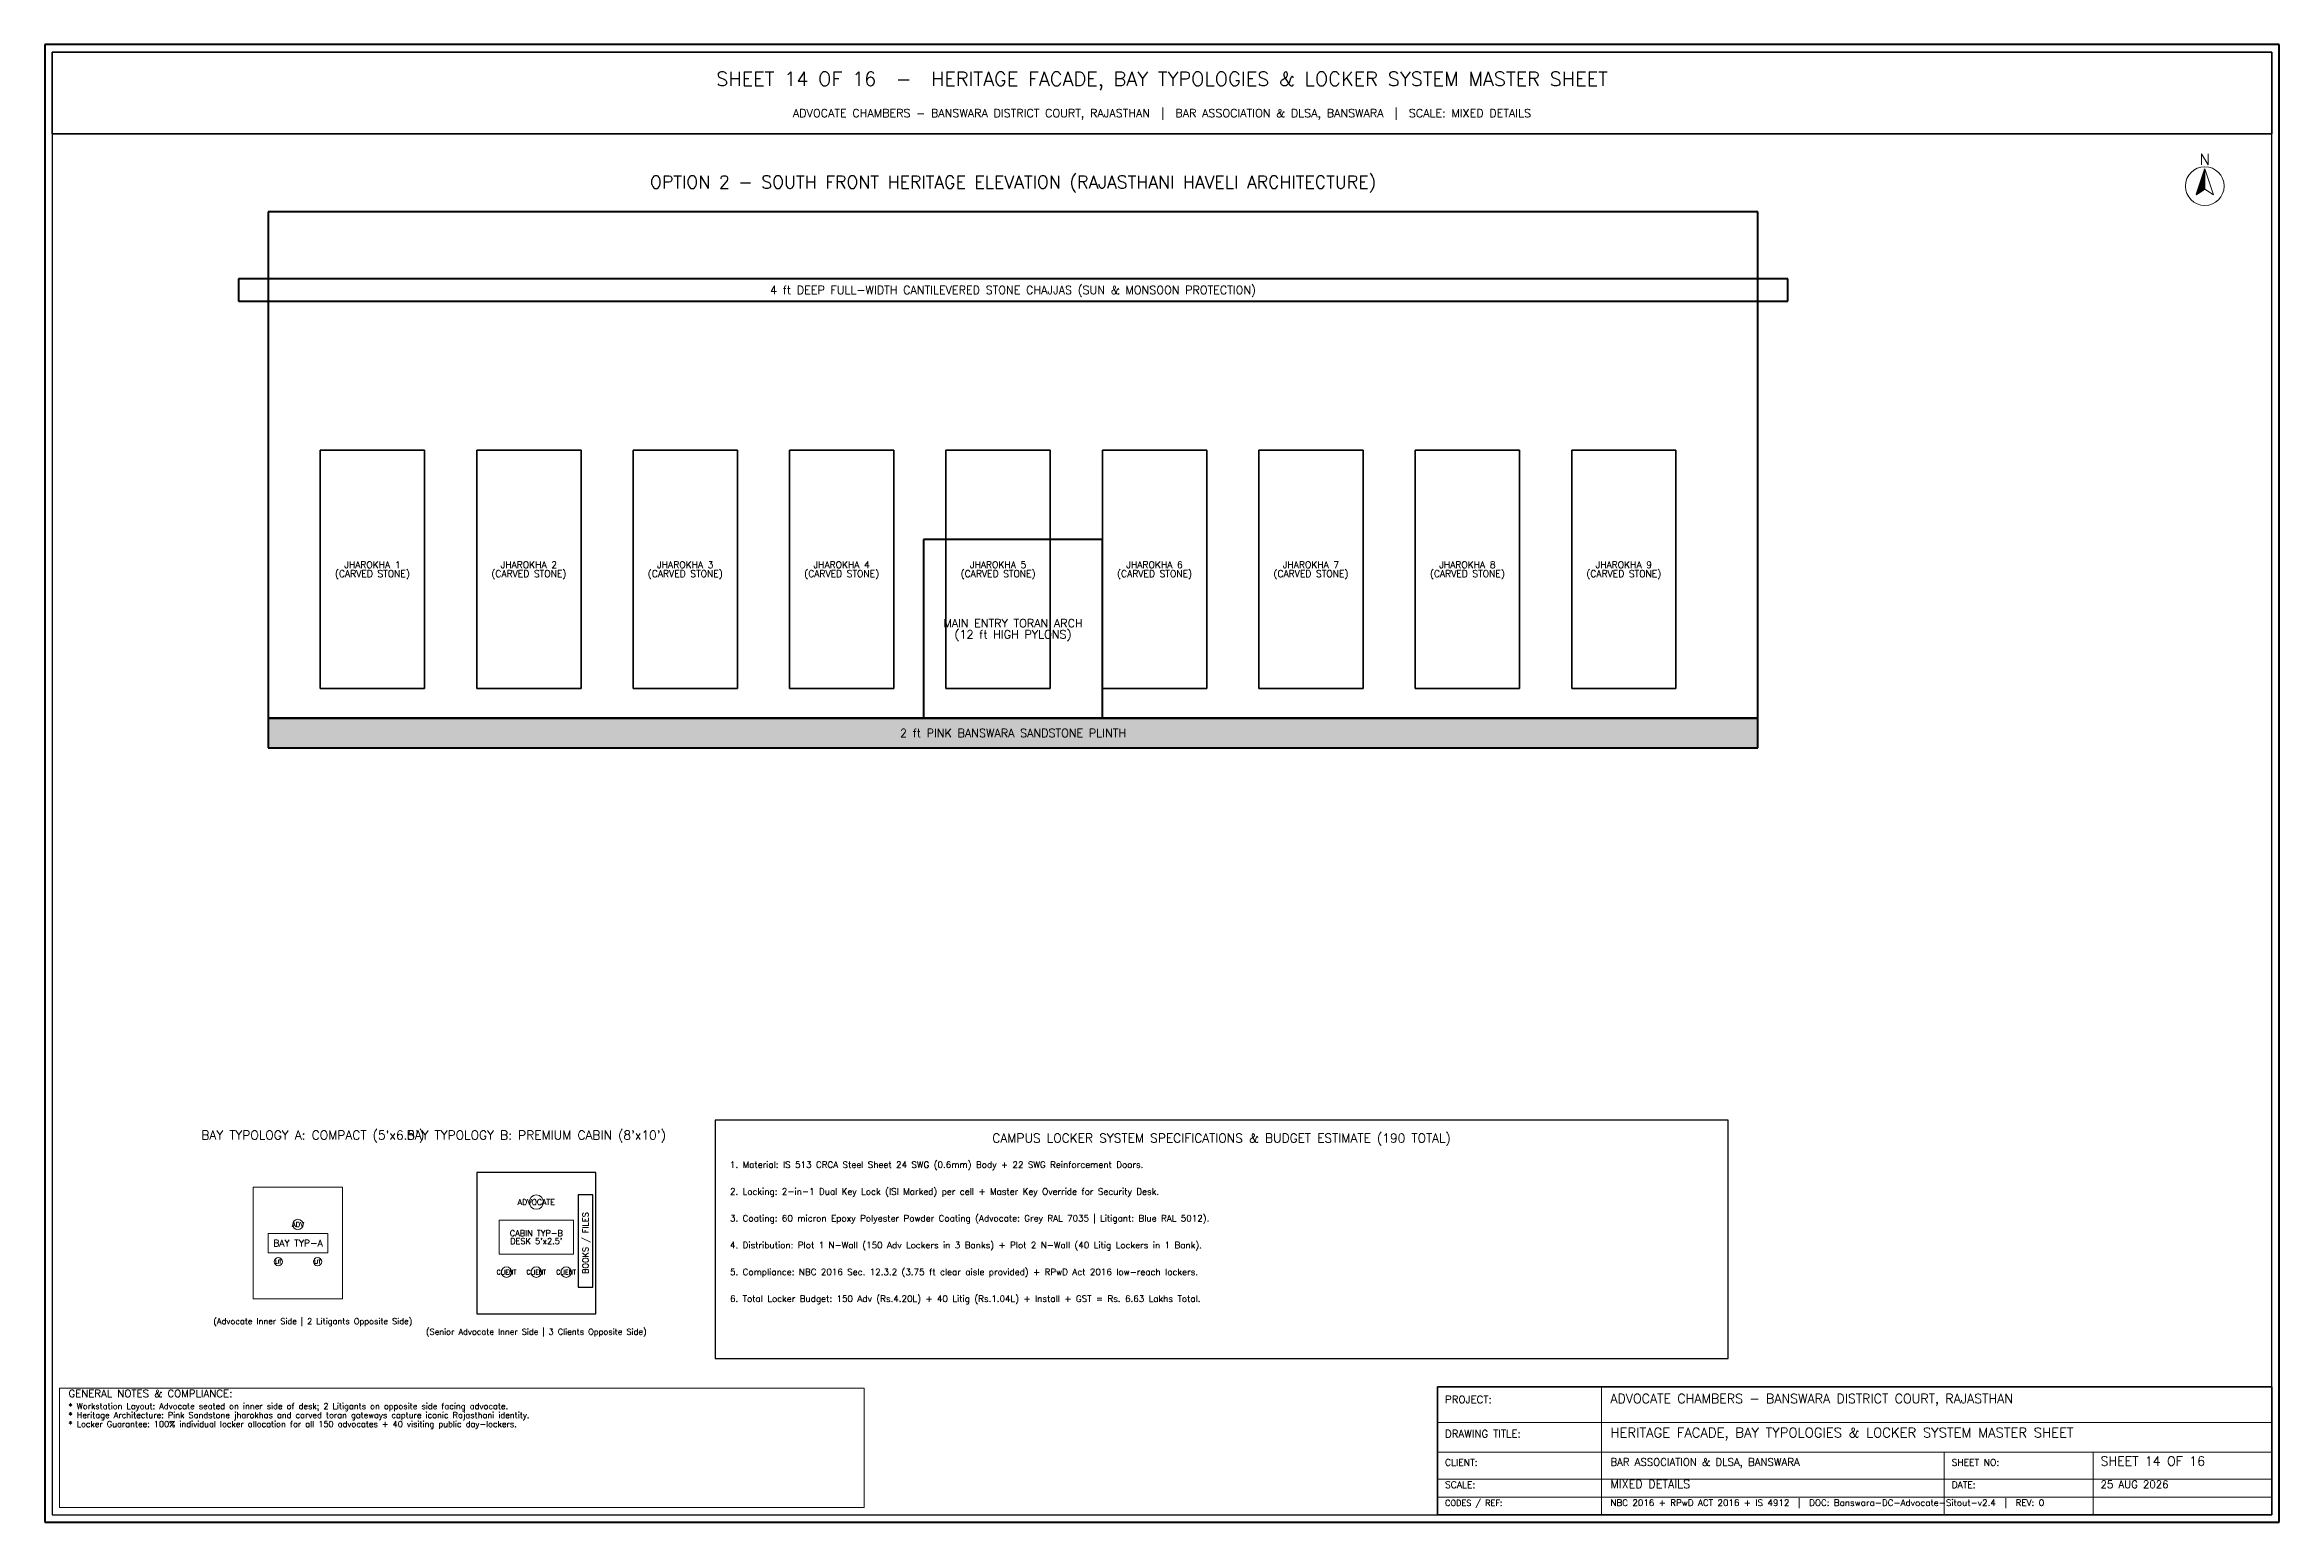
# Model space of a CAD drawing. Header units: inches. Extents: x 0 to 1800, y 0 to 1191.
import ezdxf
from ezdxf.enums import TextEntityAlignment as Align

# ---------------------------------------------------------------- set-up
doc = ezdxf.new("R2010")
doc.units = ezdxf.units.IN
doc.header["$MEASUREMENT"] = 0
for name, color, linetype in [('A-BAY', 3, 'Continuous'), ('A-DOOR', 2, 'Continuous'), ('A-FURN', 1, 'Continuous'), ('A-HATCH', 8, 'Continuous'), ('A-JALI', 6, 'Continuous'), ('A-ROOF', 5, 'Continuous'), ('A-TEXT', 7, 'Continuous'), ('A-TEXT-TTL', 7, 'Continuous'), ('A-TTLB', 7, 'Continuous'), ('A-WALL', 7, 'Continuous'), ('A-WINDOW', 4, 'Continuous')]:
    doc.layers.add(name, color=color, linetype=linetype)
doc.styles.add('SIMPLEX', font='simplex.shx')

msp = doc.modelspace()

# ---------------------------------------------------------------- hatches: boundary and pattern name
at = {"layer": 'A-HATCH'}
h = msp.add_hatch(dxfattribs=at)
h.set_pattern_fill('SOLID')
h.paths.add_polyline_path([(180, 624), (1380, 624), (1380, 648), (180, 648)])
at = {"layer": 'A-TTLB'}
h = msp.add_hatch(dxfattribs=at)
h.set_pattern_fill('SOLID')
h.paths.add_polyline_path([(1740, 1090.7), (1733, 1069.6), (1740, 1074.3)])

# ---------------------------------------------------------------- linework, layer by layer
at = {"layer": 'A-BAY', "lineweight": 15}
for p, q in [((240, 180), (240, 270)), ((168, 180), (240, 180))]:
    msp.add_line(p, q, dxfattribs=at)
at = {"layer": 'A-DOOR', "lineweight": 50}
for p, q in [((852, 792), (708, 792)), ((708, 792), (708, 648)), ((852, 648), (852, 792)), ((708, 648), (852, 648))]:
    msp.add_line(p, q, dxfattribs=at)
at = {"layer": 'A-DOOR', "lineweight": 30}
msp.add_line((348, 168), (384, 168), dxfattribs=at)
at = {"layer": 'A-FURN'}
for p, q in [((441.6, 264), (429.6, 264)), ((429.6, 264), (429.6, 189.6)), ((441.6, 189.6), (441.6, 264)), ((429.6, 189.6), (441.6, 189.6))]:
    msp.add_line(p, q, dxfattribs=at)
at = {"layer": 'A-FURN', "lineweight": 20}
for p, q in [((426, 243.6), (366, 243.6)), ((366, 243.6), (366, 216)), ((426, 216), (426, 243.6)), ((228, 232.8), (180, 232.8)), ((180, 232.8), (180, 217.2)), ((180, 217.2), (228, 217.2)), ((228, 217.2), (228, 232.8)), ((366, 216), (426, 216))]:
    msp.add_line(p, q, dxfattribs=at)
msp.add_circle((396, 258), 5.76, dxfattribs=at)
at = {"layer": 'A-FURN', "lineweight": 18}
msp.add_circle((204, 240), 4.2, dxfattribs=at)
at = {"layer": 'A-FURN', "lineweight": 15}
for centre, radius in [((188.2, 210), 3.36), ((219.8, 210), 3.36), ((372, 201.6), 4.2), ((396, 201.6), 4.2), ((420, 201.6), 4.2)]:
    msp.add_circle(centre, radius, dxfattribs=at)
at = {"layer": 'A-JALI', "lineweight": 20}
for p, q in [((168, 270), (240, 270)), ((168, 180), (168, 270))]:
    msp.add_line(p, q, dxfattribs=at)
at = {"layer": 'A-ROOF', "lineweight": 40}
for p, q in [((1404, 1002), (156, 1002)), ((156, 1002), (156, 984)), ((1404, 984), (1404, 1002)), ((156, 984), (1404, 984))]:
    msp.add_line(p, q, dxfattribs=at)
at = {"layer": 'A-TTLB', "lineweight": 50}
for p, q in [((1800, 1190.7), (0, 1190.7)), ((0, 1190.7), (0, 0)), ((1800, 0), (1800, 1190.7)), ((0, 0), (1800, 0))]:
    msp.add_line(p, q, dxfattribs=at)
at = {"layer": 'A-TTLB', "lineweight": 25}
for p, q in [((1794, 1184.7), (6, 1184.7)), ((6, 1184.7), (6, 6)), ((1794, 6), (1794, 1184.7)), ((6, 6), (1794, 6))]:
    msp.add_line(p, q, dxfattribs=at)
at = {"layer": 'A-TTLB', "lineweight": 35}
for p, q in [((1794, 1184.7), (6, 1184.7)), ((6, 1184.7), (6, 1118.7)), ((1794, 1118.7), (1794, 1184.7)), ((6, 1118.7), (1794, 1118.7)), ((1794, 109.2), (1122, 109.2)), ((1122, 109.2), (1122, 6)), ((1794, 6), (1794, 109.2)), ((1122, 6), (1794, 6))]:
    msp.add_line(p, q, dxfattribs=at)
at = {"layer": 'A-TTLB', "lineweight": 20}
for p, q in [((1740, 1090.7), (1747, 1069.6)), ((1747, 1069.6), (1740, 1074.3)), ((660, 108), (12, 108)), ((12, 108), (12, 12)), ((660, 12), (660, 108)), ((1254, 6), (1254, 109.2)), ((1122, 80.4), (1794, 80.4)), ((1122, 56.4), (1794, 56.4)), ((1530, 6), (1530, 56.4)), ((1650, 6), (1650, 56.4)), ((1122, 34.8), (1794, 34.8)), ((1122, 20.4), (1794, 20.4)), ((12, 12), (660, 12))]:
    msp.add_line(p, q, dxfattribs=at)
at = {"layer": 'A-TTLB', "lineweight": 30}
for p, q in [((1356, 324), (540, 324)), ((540, 324), (540, 132)), ((1356, 132), (1356, 324)), ((540, 132), (1356, 132))]:
    msp.add_line(p, q, dxfattribs=at)
at = {"layer": 'A-TTLB', "lineweight": 20}
msp.add_circle((1740, 1076.7), 15.6, dxfattribs=at)
at = {"layer": 'A-WALL', "lineweight": 50}
for p, q in [((1380, 1056), (180, 1056)), ((180, 1056), (180, 648)), ((1380, 648), (1380, 1056)), ((180, 648), (1380, 648))]:
    msp.add_line(p, q, dxfattribs=at)
at = {"layer": 'A-WALL', "lineweight": 40}
for p, q in [((1380, 648), (180, 648)), ((180, 648), (180, 624)), ((1380, 624), (1380, 648)), ((180, 624), (1380, 624))]:
    msp.add_line(p, q, dxfattribs=at)
at = {"layer": 'A-WALL', "lineweight": 30}
for p, q in [((444, 282), (348, 282)), ((348, 282), (348, 168)), ((444, 168), (444, 282)), ((348, 168), (444, 168))]:
    msp.add_line(p, q, dxfattribs=at)
at = {"layer": 'A-WINDOW', "lineweight": 35}
for p, q in [((306, 864), (222, 864)), ((222, 864), (222, 672)), ((306, 672), (306, 864)), ((432, 864), (348, 864)), ((348, 864), (348, 672)), ((432, 672), (432, 864)), ((558, 864), (474, 864)), ((474, 864), (474, 672)), ((558, 672), (558, 864)), ((684, 864), (600, 864)), ((600, 864), (600, 672)), ((684, 672), (684, 864)), ((810, 864), (726, 864)), ((726, 864), (726, 672)), ((810, 672), (810, 864)), ((936, 864), (852, 864)), ((852, 864), (852, 672)), ((936, 672), (936, 864)), ((1062, 864), (978, 864)), ((978, 864), (978, 672)), ((1062, 672), (1062, 864)), ((1188, 864), (1104, 864)), ((1104, 864), (1104, 672)), ((1188, 672), (1188, 864)), ((1314, 864), (1230, 864)), ((1230, 864), (1230, 672)), ((1314, 672), (1314, 864)), ((222, 672), (306, 672)), ((348, 672), (432, 672)), ((474, 672), (558, 672)), ((600, 672), (684, 672)), ((726, 672), (810, 672)), ((852, 672), (936, 672)), ((978, 672), (1062, 672)), ((1104, 672), (1188, 672)), ((1230, 672), (1314, 672))]:
    msp.add_line(p, q, dxfattribs=at)

# ---------------------------------------------------------------- texts
at = {"layer": 'A-BAY', "style": 'SIMPLEX'}
msp.add_text('BAY TYP-A', height=5.4, dxfattribs=at).set_placement((204, 225), align=Align.MIDDLE_CENTER)
at = {"layer": 'A-DOOR', "style": 'SIMPLEX'}
for s, p in [('MAIN ENTRY TORAN ARCH', (780, 724.5)), ('(12 ft HIGH PYLONS)', (780, 715.5))]:
    msp.add_text(s, height=6.6, dxfattribs=at).set_placement(p, align=Align.MIDDLE_CENTER)
at = {"layer": 'A-FURN', "style": 'SIMPLEX'}
for s, height, p in [('ADVOCATE', 4.56, (396, 258)), ('ADV', 3.96, (204, 240)), ('CABIN TYP-B', 4.8, (396, 233)), ("DESK 5'x2.5'", 4.8, (396, 226.6)), ('LIT', 3, (188.2, 210)), ('LIT', 3, (219.8, 210)), ('CLIENT', 3.6, (372, 201.6)), ('CLIENT', 3.6, (396, 201.6)), ('CLIENT', 3.6, (420, 201.6))]:
    msp.add_text(s, height=height, dxfattribs=at).set_placement(p, align=Align.MIDDLE_CENTER)
msp.add_text('BOOKS / FILES', height=4.8, rotation=90, dxfattribs=at).set_placement((435.6, 225), align=Align.MIDDLE_CENTER)
at = {"layer": 'A-ROOF', "style": 'SIMPLEX'}
msp.add_text('4 ft DEEP FULL-WIDTH CANTILEVERED STONE CHAJJAS (SUN & MONSOON PROTECTION)', height=6.6, dxfattribs=at).set_placement((780, 993), align=Align.MIDDLE_CENTER)
at = {"layer": 'A-TEXT', "style": 'SIMPLEX'}
for s, height, p in [('1. Material: IS 513 CRCA Steel Sheet 24 SWG (0.6mm) Body + 22 SWG Reinforcement Doors.', 5.16, (552, 285.6)), ('2. Locking: 2-in-1 Dual Key Lock (ISI Marked) per cell + Master Key Override for Security Desk.', 5.16, (552, 264)), ('3. Coating: 60 micron Epoxy Polyester Powder Coating (Advocate: Grey RAL 7035 | Litigant: Blue RAL 5012).', 5.16, (552, 242.4)), ('4. Distribution: Plot 1 N-Wall (150 Adv Lockers in 3 Banks) + Plot 2 N-Wall (40 Litig Lockers in 1 Bank).', 5.16, (552, 220.8)), ('5. Compliance: NBC 2016 Sec. 12.3.2 (3.75 ft clear aisle provided) + RPwD Act 2016 low-reach lockers.', 5.16, (552, 199.2)), ('6. Total Locker Budget: 150 Adv (Rs.4.20L) + 40 Litig (Rs.1.04L) + Install + GST = Rs. 6.63 Lakhs Total.', 5.16, (552, 177.6)), ('* Workstation Layout: Advocate seated on inner side of desk; 2 Litigants on opposite side facing advocate.', 4.8, (19.2, 91.2)), ('* Heritage Architecture: Pink Sandstone jharokhas and carved toran gateways capture iconic Rajasthani identity.', 4.8, (19.2, 84)), ('* Locker Guarantee: 100% individual locker allocation for all 150 advocates + 40 visiting public day-lockers.', 4.8, (19.2, 76.8)), ('BAR ASSOCIATION & DLSA, BANSWARA', 6, (1261.2, 45.6)), ('NBC 2016 + RPwD ACT 2016 + IS 4912  |  DOC: Banswara-DC-Advocate-Sitout-v2.4  |  REV: 0', 5.16, (1261.2, 13.2)), ('MIXED DETAILS', 6.6, (1261.2, 27.6)), ('25 AUG 2026', 6, (1656, 27.6))]:
    msp.add_text(s, height=height, dxfattribs=at).set_placement(p)
for s, p in [('(Advocate Inner Side | 2 Litigants Opposite Side)', (216, 162)), ('(Senior Advocate Inner Side | 3 Clients Opposite Side)', (396, 153.6))]:
    msp.add_text(s, height=4.8, dxfattribs=at).set_placement(p, align=Align.MIDDLE_CENTER)
at = {"layer": 'A-TEXT-TTL', "style": 'SIMPLEX'}
for s, height, p in [('SHEET 14 OF 16  -  HERITAGE FACADE, BAY TYPOLOGIES & LOCKER SYSTEM MASTER SHEET', 11.4, (900, 1163.1)), ('ADVOCATE CHAMBERS - BANSWARA DISTRICT COURT, RAJASTHAN  |  BAR ASSOCIATION & DLSA, BANSWARA  |  SCALE: MIXED DETAILS', 6.6, (900, 1135.5)), ('N', 9, (1740, 1098.3)), ('OPTION 2 - SOUTH FRONT HERITAGE ELEVATION (RAJASTHANI HAVELI ARCHITECTURE)', 10.2, (780, 1080)), ('2 ft PINK BANSWARA SANDSTONE PLINTH', 6.6, (780, 636)), ("BAY TYPOLOGY A: COMPACT (5'x6.5')", 7.2, (216, 312)), ("BAY TYPOLOGY B: PREMIUM CABIN (8'x10')", 7.2, (396, 312)), ('CAMPUS LOCKER SYSTEM SPECIFICATIONS & BUDGET ESTIMATE (190 TOTAL)', 7.2, (948, 309.6))]:
    msp.add_text(s, height=height, dxfattribs=at).set_placement(p, align=Align.MIDDLE_CENTER)
for s, height, p in [('GENERAL NOTES & COMPLIANCE:', 6, (19.2, 100.8)), ('PROJECT:', 6, (1128, 96)), ('ADVOCATE CHAMBERS - BANSWARA DISTRICT COURT, RAJASTHAN', 7.44, (1261.2, 96)), ('DRAWING TITLE:', 6, (1128, 68.4)), ('HERITAGE FACADE, BAY TYPOLOGIES & LOCKER SYSTEM MASTER SHEET', 7.8, (1261.2, 68.4)), ('CLIENT:', 5.4, (1128, 45.6)), ('SHEET NO:', 5.4, (1536, 45.6)), ('SHEET 14 OF 16', 7.44, (1656, 45.6)), ('CODES / REF:', 4.8, (1128, 13.2)), ('SCALE:', 5.4, (1128, 27.6)), ('DATE:', 5.4, (1536, 27.6))]:
    msp.add_text(s, height=height, dxfattribs=at).set_placement(p)
at = {"layer": 'A-WINDOW', "style": 'SIMPLEX'}
for s, p in [('JHAROKHA 1', (264, 771.6)), ('JHAROKHA 2', (390, 771.6)), ('JHAROKHA 3', (516, 771.6)), ('JHAROKHA 4', (642, 771.6)), ('JHAROKHA 5', (768, 771.6)), ('JHAROKHA 6', (894, 771.6)), ('JHAROKHA 7', (1020, 771.6)), ('JHAROKHA 8', (1146, 771.6)), ('JHAROKHA 9', (1272, 771.6)), ('(CARVED STONE)', (264, 764.4)), ('(CARVED STONE)', (390, 764.4)), ('(CARVED STONE)', (516, 764.4)), ('(CARVED STONE)', (642, 764.4)), ('(CARVED STONE)', (768, 764.4)), ('(CARVED STONE)', (894, 764.4)), ('(CARVED STONE)', (1020, 764.4)), ('(CARVED STONE)', (1146, 764.4)), ('(CARVED STONE)', (1272, 764.4))]:
    msp.add_text(s, height=5.4, dxfattribs=at).set_placement(p, align=Align.MIDDLE_CENTER)

doc.saveas('drawing.dxf')
